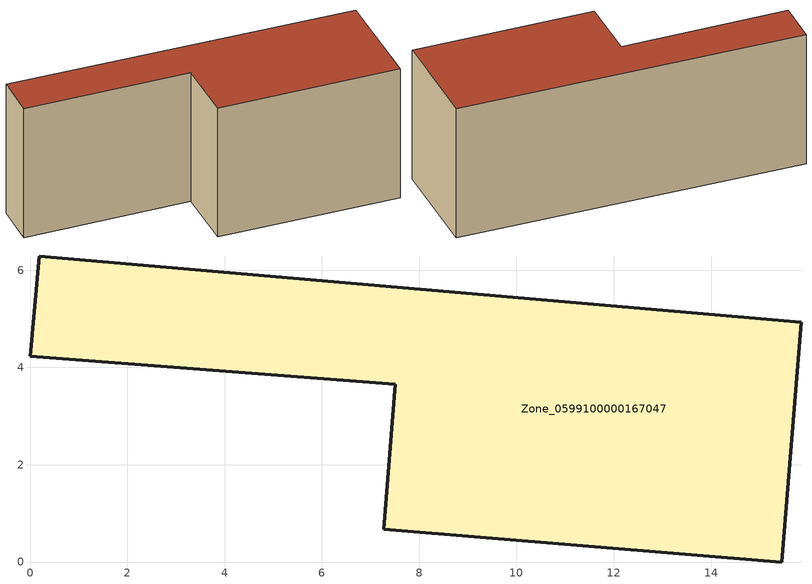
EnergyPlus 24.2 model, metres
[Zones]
Zone_0599100000167047
 floor ground (C_G): 7.51,3.65 0,4.23 0.19,6.29 15.86,4.93 15.46,0 7.27,0.67 z0
 wall outside (C_F): 15.86,4.93 0.19,6.29 0,4.23 7.51,3.65 7.27,0.67 15.46,0 15.86,4.93 z0:6.38
 roof outside (C_R): 15.46,0 15.86,4.93 0.19,6.29 0,4.23 7.51,3.65 7.27,0.67 z6.38
[BUILDING]
Pand.0599100000167047: North Axis=0; Terrain=City; Loads Convergence Tolerance Value=0.04; Temperature Convergence Tolerance Value=0.4; Solar Distribution=FullExterior; Maximum Number of Warmup Days=25; Minimum Number of Warmup Days=1
[Site:Location]
Rotterdam.The.Hague.AP_ZH_NLD Design_Conditions: Latitude=51.96; Longitude=4.45; Time Zone=1; Elevation=-4.5
[SITE:GROUNDTEMPERATURE:BUILDINGSURFACE]
18, 18, 18, 18, 18, 18, 18, 18, 18, 18, 18, 18
[MATERIAL] Thermal Absorptance=0.9; Solar Absorptance=0.7; Visible Absorptance=0.7
Name | Roughness | Thickness | Conductivity | Density | Specific Heat
G.TC.1946 | MediumSmooth | 0.15 | 1 | 540 | 1210
F.TC.1946 | Rough | 0.3 | 0.857143 | 1920 | 840
R.TC.1946 | MediumRough | 0.2 | 0.909091 | 1500 | 1000
[CONSTRUCTION]
C_G: G.TC.1946
C_F: F.TC.1946
C_R: R.TC.1946
[ZONE]
Zone_0599100000167047: Type=1; Multiplier=1; Ceiling Height=Autocalculate; Volume=Autocalculate; Floor Area=autocalculate; Part of Total Floor Area=Yes
[ZONEINFILTRATION:DESIGNFLOWRATE]
Infil_Zone_0599100000167047: Zone or ZoneList or Space or SpaceList=Zone_0599100000167047; Schedule=AlwaysOn; Design Flow Rate Calculation Method=Flow/Area; Flow Rate per Floor Area=0.003; Constant Term Coefficient=1; Temperature Term Coefficient=0; Velocity Term Coefficient=0; Velocity Squared Term Coefficient=0
[HVACTEMPLATE:ZONE:IDEALLOADSAIRSYSTEM]
Zone_0599100000167047: Maximum Heating Supply Air Temperature=50; Minimum Cooling Supply Air Temperature=13; Maximum Heating Supply Air Humidity Ratio=0.0156; Minimum Cooling Supply Air Humidity Ratio=0.0077; Heating Limit=NoLimit; Cooling Limit=NoLimit; Dehumidification Control Type=ConstantSensibleHeatRatio; Cooling Sensible Heat Ratio=0.7; Dehumidification Setpoint=60; Humidification Control Type=None; Humidification Setpoint=30; Outdoor Air Method=None; Outdoor Air Flow Rate per Person=0.00944; Outdoor Air Flow Rate per Zone Floor Area=0; Outdoor Air Flow Rate per Zone=0; Demand Controlled Ventilation Type=None; Outdoor Air Economizer Type=NoEconomizer; Heat Recovery Type=None; Sensible Heat Recovery Effectiveness=0.7; Latent Heat Recovery Effectiveness=0.65
[ZONECONTROL:THERMOSTAT]
ThermostatControl_Zone_0599100000167047: Zone or ZoneList=Zone_0599100000167047; Control Type Schedule=DualSetpointControlType; Control 1=Thermostat_Zone_0599100000167047; Temperature Difference Between Cutout And Setpoint=0
[THERMOSTATSETPOINT:DUALSETPOINT]
Thermostat_Zone_0599100000167047: Heating Setpoint Temperature Schedule=HeatingSetpoint_Zone_0599100000167047; Cooling Setpoint Temperature Schedule=CoolingSetpoint_Zone_0599100000167047
[SCHEDULE:COMPACT]
HeatingSetpoint_Zone_0599100000167047: Through: 12/31, For: AllDays, Until: 24:00, 21
CoolingSetpoint_Zone_0599100000167047: Through: 12/31, For: AllDays, Until: 24:00, 24
DualSetpointControlType: Through: 12/31, For: AllDays, Until: 24:00, 4
AlwaysOn: Through: 12/31, For: AllDays, Until: 24:00, 1
